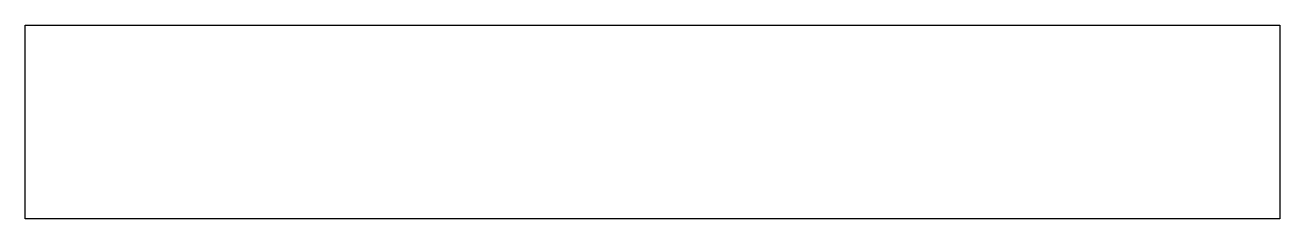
# Model space of a CAD drawing. Header units: metres. Extents: x -18.5 to 13.8, y -1.1 to 46.5.
# Drawn here: x -18.55 to 13.75, y 41.5 to 46.5 of the extents above.
import ezdxf

# ---------------------------------------------------------------- set-up
doc = ezdxf.new("R2010")
doc.units = ezdxf.units.M

msp = doc.modelspace()

# ---------------------------------------------------------------- linework, layer by layer
for p, q in [((-18.55, 46.255), (-18.55, 46.5)), ((-18.55, 46.5), (-17.306, 46.5)), ((-18.55, 45.93), (-18.55, 46.255)), ((-17.306, 46.5), (-12.181, 46.5)), ((-12.181, 46.5), (-11.979, 46.5)), ((-11.979, 46.5), (-11.691, 46.5)), ((-11.691, 46.5), (-11.33, 46.5)), ((-11.33, 46.5), (-10.921, 46.5)), ((-10.921, 46.5), (-10.497, 46.5)), ((-10.497, 46.5), (-10.1, 46.5)), ((-10.1, 46.5), (-9.769, 46.5)), ((-9.769, 46.5), (-9.535, 46.5)), ((-9.535, 46.5), (-9.414, 46.5)), ((-9.414, 46.5), (-7.45, 46.5)), ((-7.45, 46.5), (9.293, 46.5)), ((9.293, 46.5), (9.461, 46.5)), ((9.461, 46.5), (9.726, 46.5)), ((9.726, 46.5), (10.068, 46.5)), ((10.068, 46.5), (10.454, 46.5)), ((10.454, 46.5), (10.847, 46.5)), ((10.847, 46.5), (11.209, 46.5)), ((11.209, 46.5), (11.512, 46.5)), ((11.512, 46.5), (11.738, 46.5)), ((11.738, 46.5), (13.75, 46.5)), ((13.75, 46.5), (13.75, 41.691)), ((-18.55, 45.9), (-18.55, 45.93)), ((-18.55, 45.838), (-18.55, 45.9)), ((-18.55, 45.745), (-18.55, 45.838)), ((-18.55, 45.626), (-18.55, 45.745)), ((-18.55, 41.691), (-18.55, 45.626)), ((-18.55, 41.519), (-18.55, 41.691)), ((13.75, 41.691), (13.75, 41.5)), ((-18.55, 41.5), (-18.55, 41.519)), ((-17.893, 41.5), (-18.55, 41.5)), ((-17.776, 41.5), (-17.893, 41.5)), ((-17.588, 41.5), (-17.776, 41.5)), ((-17.284, 41.5), (-17.588, 41.5)), ((-16.789, 41.5), (-17.284, 41.5)), ((-15.99, 41.5), (-16.789, 41.5)), ((-11.697, 41.5), (-15.99, 41.5)), ((-11.382, 41.5), (-11.697, 41.5)), ((-10.985, 41.5), (-11.382, 41.5)), ((-9.235, 41.5), (-10.985, 41.5)), ((-9.015, 41.5), (-9.235, 41.5)), ((-8.618, 41.5), (-9.015, 41.5)), ((-8.303, 41.5), (-8.618, 41.5)), ((-8.121, 41.5), (-8.303, 41.5)), ((3.908, 41.5), (-8.121, 41.5)), ((8.121, 41.5), (3.908, 41.5)), ((8.303, 41.5), (8.121, 41.5)), ((8.618, 41.5), (8.303, 41.5)), ((9.015, 41.5), (8.618, 41.5)), ((10.765, 41.5), (9.015, 41.5)), ((10.985, 41.5), (10.765, 41.5)), ((11.382, 41.5), (10.985, 41.5)), ((12.261, 41.5), (11.382, 41.5)), ((12.792, 41.5), (12.261, 41.5)), ((13.132, 41.5), (12.792, 41.5)), ((12.792, 41.5), (12.792, 41.5)), ((13.329, 41.5), (13.132, 41.5)), ((13.44, 41.5), (13.329, 41.5)), ((13.503, 41.5), (13.44, 41.5)), ((13.536, 41.5), (13.503, 41.5)), ((13.75, 41.5), (13.536, 41.5))]:
    msp.add_line(p, q)

doc.saveas('drawing.dxf')
